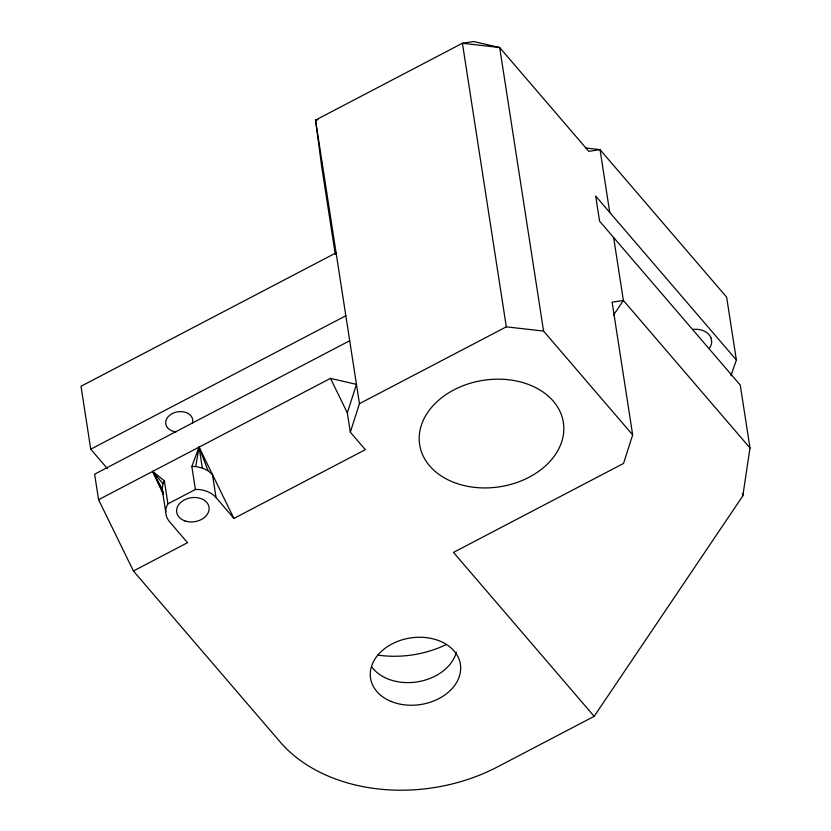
<?xml version="1.0" encoding="UTF-8"?>
<svg xmlns="http://www.w3.org/2000/svg" width="831" height="831" viewBox="0 0 831 831"><rect width="100%" height="100%" fill="white"/><g stroke="black" fill="none" stroke-linecap="round" stroke-linejoin="round"><path stroke-width="1.25" d="M335.298 254.442L321.659 166.377L322.075 162.585M162.938 483.694L152.675 471.395L162.17 489.012L163.24 494.175L152.675 471.395L164.361 480.848L162.938 483.694L162.17 489.012L165.733 512.021M349.706 340.741L94.62 474.189L98.567 499.701L133.427 570.99L280.203 742.021A159.064 117.836 -8.8 0 0 497.54 766.878L594.165 716.332L742.821 495.889L749.998 448.002L740.255 385.075L599.577 221.15L595.692 196.054L736.37 359.979L730.916 375.768M133.427 570.99L187.536 542.685L169.659 521.847A27.267 20.204 -8.8 0 1 166.501 506.702L167.924 503.856L195.389 489.49L191.826 466.482L195.732 466.534L199.056 447.13L233.916 518.419L365.328 449.675L350.329 432.193L347.337 412.882L330.468 378.385L98.567 499.701M347.337 412.882L356.457 384.358L330.468 378.385M350.329 432.193L359.449 403.669L315.541 120.09L462.42 43.254L473.68 41.55L499.67 47.523L588.764 151.335L600.034 149.632L726.647 297.166L736.37 359.979M749.998 448.002L623.385 300.469L612.115 302.183L632.671 434.914L623.541 463.438L453.487 552.407L594.165 716.332M191.826 466.482L199.056 447.13L208.041 470.741L212.476 474.574L216.039 497.582L233.916 518.419M613.538 315.063L623.385 300.469L613.642 237.541M336.098 252.832L81.002 386.27L90.745 449.197L107.324 468.518M90.745 449.197L345.841 315.759M359.449 403.669L506.318 326.832L543.578 331.091L632.671 434.914M318.044 119.716L315.541 120.09L321.659 166.377M693.21 329.294L697.905 329.346A18.178 13.504 -9.2 0 1 710.952 337.77M195.389 489.49L199.295 489.542A27.267 20.204 -8.8 0 1 216.039 497.582M585.897 148.011L600.034 149.632L609.757 212.445M195.732 466.534L202.338 467.998L208.041 470.741M152.675 471.395L163.302 493.115M710.962 337.791L711.679 341.24A18.178 13.504 -9.2 0 1 709.456 348.231M199.056 447.13L202.338 467.998M742.447 493.479L742.821 495.889M543.578 331.091L499.67 47.523L462.42 43.254L506.318 326.832M164.361 480.848L167.924 503.856M446.434 644.492A90.891 67.332 -8.8 0 1 377.679 655.077M456.312 652.179A45.445 33.666 -8.8 0 1 418.294 681.711A45.445 33.666 -8.8 0 1 371.81 666.929M176.016 431.891A13.639 10.097 -8.8 0 1 166.065 420.299A13.639 10.097 -8.8 0 1 182.467 411.719A13.639 10.097 -8.8 0 1 192.408 423.311M391.069 701.426A45.445 33.666 -8.8 0 0 460.634 669.724A45.445 33.666 -8.8 0 0 394.725 642.612A45.445 33.666 -8.8 0 0 391.069 701.426M456.697 483.424A72.713 53.87 -8.8 0 0 563.813 427.394A72.713 53.87 -8.8 0 0 453.986 389.843A72.713 53.87 -8.8 0 0 456.697 483.424M185.022 520.933A16.36 12.122 -8.8 0 0 209.121 508.323A16.36 12.122 -8.8 0 0 184.409 499.878A16.36 12.122 -8.8 0 0 185.022 520.933"/></g></svg>
